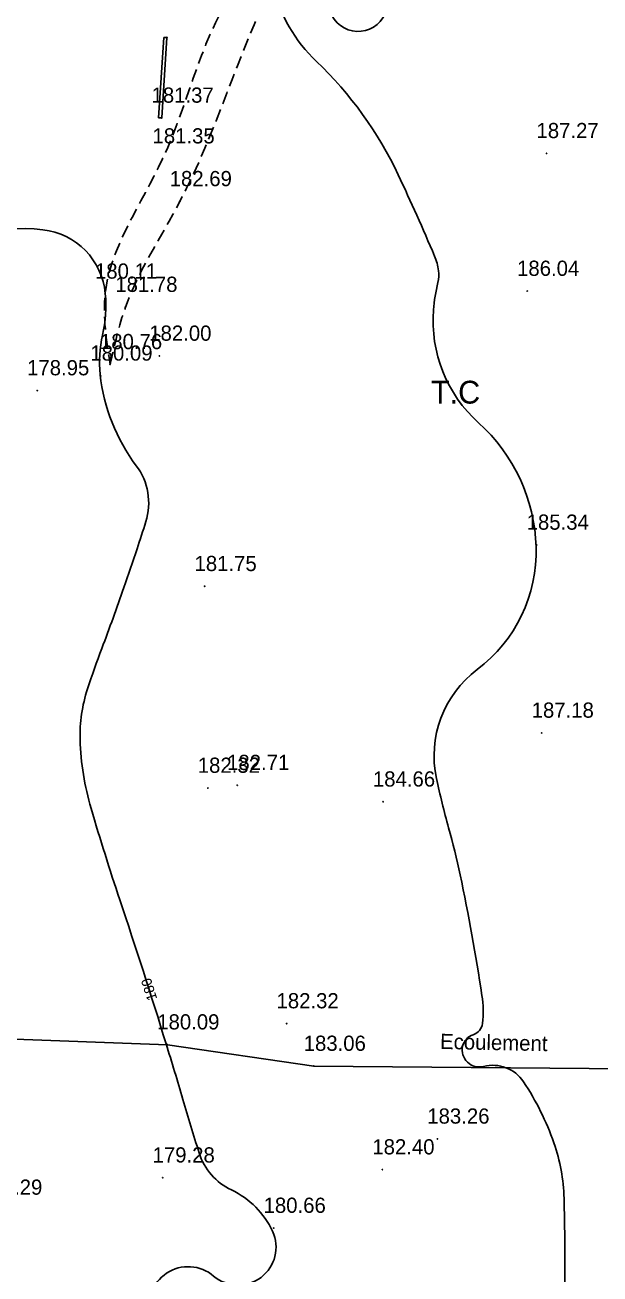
# Model space of a CAD drawing. Extents: x -83928 to -81707, y 15464 to 18601.
# Drawn here: x -82931.8 to -82818.4, y 17115.6 to 17362 of the extents above; entities that cross this region are included whole.
import ezdxf
from ezdxf.enums import TextEntityAlignment as Align

# ---------------------------------------------------------------- set-up
doc = ezdxf.new("R2010")
doc.units = 0
doc.header["$MEASUREMENT"] = 0
doc.linetypes.add('ACAD_ISO03W100', pattern=[30, 12, -18])
doc.linetypes.add('INTERROMPU', pattern=[0.75, 0.5, -0.25])
for name, color, linetype in [('ALT', 7, 'Continuous'), ('CNiv_1', 1, 'Continuous'), ('CONST', 7, 'Continuous'), ('Cotation CN', 6, 'Continuous'), ('ECOULEMENT', 160, 'ACAD_ISO03W100'), ('LIMITE', 40, 'INTERROMPU'), ('POINTS', 3, 'Continuous')]:
    doc.layers.add(name, color=color, linetype=linetype)

# ---------------------------------------------------------------- blocks, each defined once
blk = doc.blocks.new('CotaCNiv')
at = {"invisible_edges": 15}
blk.add_3dface([(-0.5, -0.5), (0.5, -0.5), (0.5, 0.5), (-0.5, 0.5)], dxfattribs=at)
blk.add_3dface([(-0.5, -0.5), (0.5, -0.5), (0.5, 0.5), (-0.5, 0.5)], dxfattribs=at)
blk.add_attdef('ALTCNIV', text='', height=0.4).set_placement((0, 0), align=Align.MIDDLE)

msp = doc.modelspace()

# ---------------------------------------------------------------- linework, layer by layer
at = {"layer": 'CNiv_1'}
for points, elevation in [([(-82825.2, 17105.8, -0.006932), (-82825.35, 17118.78, 0.007682), (-82825.5, 17130.5, 0.07676), (-82827.5, 17141.42, 0.063025), (-82833.5, 17153.5, 0.319438), (-82841.37, 17156.52, -0.559483), (-82845.5, 17160.5, -0.266647), (-82843.41, 17162.79, 0.293856), (-82841.6, 17165, 0.066368), (-82841.69, 17170.52, 0.015092), (-82846, 17194.33, 0.01544), (-82848.27, 17203.61, -0.014738), (-82850.67, 17213.33, -0.292967), (-82842.63, 17234.82, 0.244505), (-82831, 17259, 0.204441), (-82842.37, 17283.5, -0.23326), (-82851.25, 17305.75, -0.041481), (-82850.37, 17311.15, 0.09715), (-82850.25, 17313.5, 0.063919), (-82851.05, 17316.38, 0.010826), (-82858.2, 17332.4, 0.092117), (-82874.35, 17354.78, -0.143709), (-82882.91, 17369.6, -0.143709)], 185), ([(-82871.43, 17368.86, 1.254859), (-82860.33, 17366.67, 0.051136)], 185), ([(-82907, 17107, -0.752753), (-82894.63, 17115.18, 0.804333), (-82883, 17124, 0.17667), (-82891.1, 17132.15, -0.210905), (-82897.5, 17139.5, -0.003457), (-82900.68, 17150.01, 0.003304), (-82904, 17161, 0.005627), (-82913.14, 17189.41, -0.008903), (-82918.8, 17207.4, -0.064412), (-82920.96, 17220.96, -0.087423), (-82919.5, 17231, -0.010371), (-82916.67, 17238.99, 0.006889), (-82912.33, 17251, 0.002833), (-82909.74, 17258.63, 0.00404), (-82908, 17264, 0.241886), (-82909.88, 17275.01, -0.13423), (-82917, 17293, -0.084346), (-82916.54, 17300.81, 0.080303), (-82916, 17309, 0.354108), (-82928.31, 17321.58, 0.220459), (-82953.33, 17313.33, 0.194059)], 180)]:
    msp.add_lwpolyline(points, format="xyb", dxfattribs=dict(at, elevation=elevation))
at = {"layer": 'CONST', "linetype": 'ByBlock', "extrusion": (0.000932032, -0.005533, 0.999984)}
for p, q in [((-82904.44, 17359.53, 201.23), (-82905.47, 17343.66, 201.04)), ((-82903.85, 17359.49, 201.23), (-82904.87, 17343.62, 201.04)), ((-82903.85, 17359.49, 201.23), (-82904.44, 17359.53, 201.23)), ((-82904.87, 17343.62, 201.04), (-82905.47, 17343.66, 201.04))]:
    msp.add_line(p, q, dxfattribs=at)
at = {"layer": 'ECOULEMENT', "linetype": 'ByBlock', "extrusion": (0.000932032, -0.005533, 0.999984)}
for p, q in [((-82944.27, 17162.26, 198.98), (-82903.74, 17160.8, 198.84)), ((-82944.27, 17162.26, 198.98), (-82903.74, 17160.8, 198.84)), ((-82903.74, 17160.8, 198.84), (-82874.86, 17156.59, 198.7)), ((-82903.74, 17160.8, 198.84), (-82874.86, 17156.59, 198.7)), ((-82874.86, 17156.59, 198.7), (-82757.41, 17155.54, 198.32)), ((-82874.86, 17156.59, 198.7), (-82757.41, 17155.54, 198.32))]:
    msp.add_line(p, q, dxfattribs=at)
at = {"layer": 'LIMITE', "linetype": 'INTERROMPU', "ltscale": 5}
for points in [[(-82876.01, 17382.62, 201.42), (-82889.45, 17370.25, 201.32), (-82904.68, 17335.58, 200.95), (-82916.03, 17308.91, 200.66), (-82915.05, 17295, 200.49)], [(-82915.05, 17295, 200.49), (-82912.02, 17306.3, 200.62), (-82901.29, 17327.15, 200.83), (-82883.02, 17369.9, 201.29), (-82876.01, 17382.62, 201.42)]]:
    msp.add_spline(points, degree=3, dxfattribs=at)
at = {"layer": 'POINTS', "extrusion": (0.002059, -0.012217, 0.999923)}
for centre in [(-82904.08, 17358.57, -182.42), (-82905.11, 17342.7, -182.42), (-82829.17, 17335.71, -182.42), (-82904.92, 17334.66, -182.42), (-82901.53, 17326.23, -182.42), (-82833, 17308.54, -182.42), (-82916.27, 17307.99, -182.42), (-82912.26, 17305.38, -182.42), (-82915.29, 17294.08, -182.42), (-82905.56, 17295.74, -182.42), (-82917.18, 17291.82, -182.42), (-82929.66, 17288.92, -182.42), (-82831.11, 17258.46, -182.42), (-82896.63, 17250.3, -182.42), (-82830.12, 17221.37, -182.42), (-82895.99, 17210.5, -182.42), (-82890.2, 17211.05, -182.42), (-82861.44, 17207.79, -182.42), (-82880.45, 17164.04, -182.42), (-82903.98, 17159.87, -182.42), (-82875.09, 17155.65, -182.42), (-82850.71, 17141.29, -182.42), (-82904.9, 17133.62, -182.42), (-82861.55, 17135.22, -182.42), (-82883, 17123.69, -182.42)]:
    msp.add_circle(centre, 0.05, dxfattribs=at)

# ---------------------------------------------------------------- block references
at = {"layer": 'Cotation CN'}
ref = msp.add_blockref('CotaCNiv', (-82907.36, 17171.7, 10180), dxfattribs=dict(at, xscale=5.333333333329182, yscale=3, rotation=107.6762185479139))
ref.add_attrib('ALTCNIV', '180', dxfattribs={"height": 2, "rotation": 107.6762}).set_placement((-82907.36, 17171.7, 180), align=Align.MIDDLE_CENTER)

# ---------------------------------------------------------------- texts
at = {"layer": 'ALT', "extrusion": (0.002059, -0.012217, 0.999923)}
for s, p in [('181.37', (-82907.11, 17345.7, -182.42)), ('181.35', (-82906.92, 17337.66, -182.42)), ('187.27', (-82831.17, 17338.71, -182.42)), ('182.69', (-82903.53, 17329.23, -182.42)), ('180.11', (-82918.27, 17310.99, -182.42)), ('186.04', (-82835, 17311.54, -182.42)), ('181.78', (-82914.26, 17308.38, -182.42)), ('182.00', (-82907.56, 17298.74, -182.42)), ('180.76', (-82917.29, 17297.08, -182.42)), ('180.09', (-82919.18, 17294.82, -182.42)), ('178.95', (-82931.66, 17291.92, -182.42)), ('185.34', (-82833.11, 17261.46, -182.42)), ('181.75', (-82898.63, 17253.3, -182.42)), ('187.18', (-82832.12, 17224.37, -182.42)), ('182.71', (-82892.2, 17214.05, -182.42)), ('182.32', (-82897.99, 17213.5, -182.42)), ('184.66', (-82863.44, 17210.79, -182.42)), ('182.32', (-82882.45, 17167.04, -182.42)), ('180.09', (-82905.98, 17162.87, -182.42)), ('183.06', (-82877.09, 17158.65, -182.42)), ('183.26', (-82852.71, 17144.29, -182.42)), ('182.40', (-82863.55, 17138.22, -182.42)), ('179.28', (-82906.9, 17136.62, -182.42)), ('176.29', (-82940.92, 17130.26, -182.42)), ('180.66', (-82885, 17126.69, -182.42))]:
    msp.add_text(s, height=3, rotation=359.9958, dxfattribs=at).set_placement(p)
at = {"layer": 'CONST', "linetype": 'ByBlock', "extrusion": (0.000932032, -0.005533, 0.999984)}
for s, height, rotation, p in [('T.C', 4.5, 0.0032, (-82851.71, 17286.65, -162.28)), ('Ecoulement', 3, 358.8171, (-82849.95, 17159.34, -162.28))]:
    msp.add_text(s, height=height, rotation=rotation, dxfattribs=at).set_placement(p)

doc.saveas('drawing.dxf')
